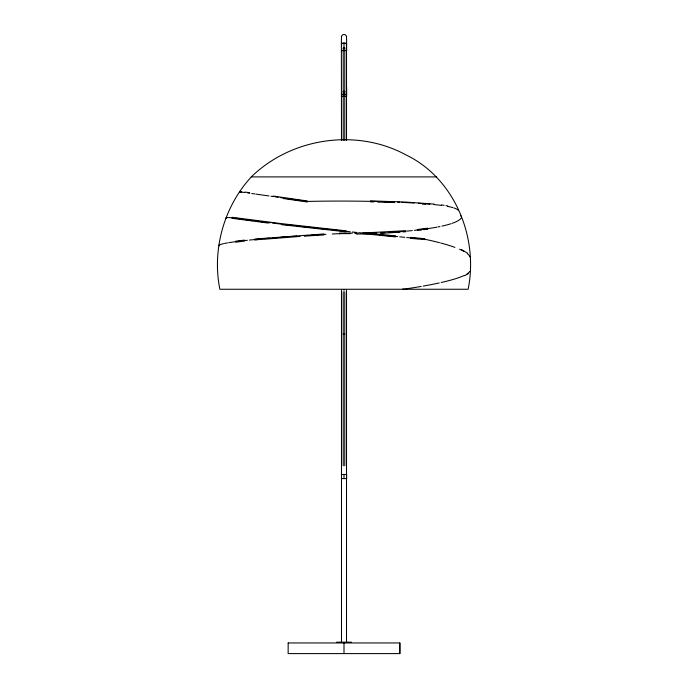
<?xml version="1.0" encoding="UTF-8"?>
<svg xmlns="http://www.w3.org/2000/svg" width="688" height="688" viewBox="0 0 688 688"><rect width="100%" height="100%" fill="white"/><g stroke="black" fill="none" stroke-linecap="round" stroke-linejoin="round"><path stroke-width="1.03" d="M352.428 233.103L339.58 233.112L339.614 233.963M402.833 289.115L403.323 289.098L402.944 289.596M341.489 36.842C341.429 33.695 346.571 33.695 346.511 36.842M343.217 47.997L344 47.291L344.783 47.997M346.408 37.883L346.511 37.195M344.748 48.349L344.318 48.762L344.783 48.16M343.217 91.805L343.682 91.203M344.783 91.96L344.318 92.562M424.195 239.114L424.685 238.727L424.651 239.587L410.633 238.375M343.217 333.99L343.682 333.723M344.748 334.127L343.252 334.127M251.292 176.902C223.918 206.684 211.878 249.589 219.868 289.261L468.132 289.261C478.685 237.489 454.665 178.235 405.843 154.826C356.436 128.028 291.377 137.781 251.292 176.902L436.708 176.902M307.192 201.24L307.046 201.919M464.753 275.733L468.554 273.42M219.42 245.84L218.784 245.332L219.463 244.894M417.289 229.525L427.635 228.175M417.401 230.523L421.546 229.981M423.619 229.715L427.764 229.173M235.674 241.17L244.421 240.112M235.735 242.167L244.472 241.11M254.766 239.028L323.885 233.954M254.827 240.035L257.776 239.759M259.737 239.579L300.063 236.431M405.911 230.686L365.147 232.897M399.874 232.157L380.782 233.361M402.944 231.925L406.006 231.684M304.302 236.147L323.936 234.952M354.552 233.086L357.734 233.026M356.694 234.049L367.306 233.851M341.377 43.292L346.623 43.292M341.377 50.602L346.623 50.602L346.623 39.698M341.377 94.308L346.623 94.308M341.377 96.286L346.623 96.286L346.623 87.256M341.377 474.471L346.623 474.471L346.623 478.607L341.377 478.581M336.595 642.171L351.405 642.171M288.143 642.962L399.857 642.962L399.857 653.6L288.143 653.6L288.169 642.962M370.462 200.862L405.825 202.074L434.102 204.078M370.471 201.868L373.55 201.937M377.652 202.04L394.602 202.573M422.389 204.104L425.537 204.327M241.669 191.617L239.811 191.462L240.052 192.416M410.71 237.377L424.565 238.684M395.643 235.915L363.006 232.604M395.566 236.913L362.911 233.602M346.073 230.824L281.917 223.686L232.166 217.313M345.969 231.822L281.788 224.684M239.94 192.408L241.497 192.597M232.011 218.302L268.208 223.067M241.583 192.107L244.799 192.545M244.894 192.047L249.727 192.717M247.706 192.95L249.641 193.216M251.765 193.517L254.956 193.964M256.022 194.119L268.948 195.96M270.977 196.252L273.016 196.544M273.102 196.046L307.054 200.948M275.088 196.837L278.193 197.284M280.265 197.585L283.37 198.032M285.443 198.325L301.912 200.707M303.95 200.999L307.011 201.446A114.131 8.514 0.1 0 1 378.727 201.558M283.293 198.522L306.968 201.945M441.378 204.886L444.13 205.334M445.97 205.626L447.802 205.927M344.318 333.723L344.783 333.99M344.318 91.203L344.783 91.805M343.682 92.562L343.217 91.96M461.399 249.529L467.487 253.115M343.252 48.349L343.682 48.796L343.217 48.16M341.489 37.195L341.592 37.883M399.831 642.962L399.831 653.6M346.511 36.662L346.511 39.508M346.511 47.876L346.511 140.386M346.511 290.241L346.511 642.171M344.783 49.261L344.783 140.464M344.783 291.764L344.783 465.776M344 43.292L344 48.083M344 289.923L344 290.362M344 474.471L344 478.581M344 642.962L344 653.6M343.217 49.261L343.217 140.464M343.217 291.764L343.217 465.776M341.489 36.662L341.489 39.508M341.377 39.698L341.489 140.386M341.489 290.241L341.489 642.171M383.878 201.704A114.131 8.514 0.1 0 1 394.602 202.074M397.716 202.203A114.131 8.514 0.1 0 1 399.762 202.289M401.792 202.384A114.131 8.514 0.1 0 1 414.142 203.037M418.33 203.304A114.131 8.514 0.1 0 1 422.57 203.596M425.605 203.829A114.131 8.514 0.1 0 1 429.957 204.198M434.025 204.577A114.131 8.514 0.1 0 1 441.292 205.385M421.443 238.899A121.836 2.047 6.1 0 0 424.505 239.183A125.405 19.178 4.9 0 1 439.477 242.675M418.295 238.598A121.836 2.047 6.1 0 1 413.978 238.194M410.676 237.876A121.836 2.047 6.1 0 1 406.771 237.506M404.785 237.308A121.836 2.047 6.1 0 1 399.719 236.818M397.673 236.62A121.836 2.047 6.1 0 1 392.47 236.104M390.363 235.889A121.836 2.047 6.1 0 1 386.088 235.468M382.855 235.141A121.836 2.047 6.1 0 1 379.595 234.806M376.517 234.496A121.836 2.047 6.1 0 1 372.371 234.075M370.29 233.86A121.836 2.047 6.1 0 1 367.151 233.533M362.954 233.103A121.836 2.047 6.1 0 1 358.74 232.664M356.625 232.441A121.836 2.047 6.1 0 1 352.385 231.994M350.261 231.77A121.836 2.047 6.1 0 1 339.657 230.643M337.541 230.411A121.836 2.047 6.1 0 1 332.261 229.844M329.113 229.5A121.836 2.047 6.1 0 1 325.974 229.164M323.893 228.932A121.836 2.047 6.1 0 1 319.739 228.476M317.675 228.253A121.836 2.047 6.1 0 1 313.582 227.797M311.492 227.565A121.836 2.047 6.1 0 1 308.267 227.203M306.126 226.963A121.836 2.047 6.1 0 1 301.894 226.49M299.805 226.249A121.836 2.047 6.1 0 1 296.709 225.896M293.441 225.526A121.836 2.047 6.1 0 1 290.207 225.157M288.074 224.907A121.836 2.047 6.1 0 1 283.895 224.426M281.856 224.185A121.836 2.047 6.1 0 1 272.302 223.058M270.272 222.809A121.836 2.047 6.1 0 1 266.17 222.319M264.097 222.061A121.836 2.047 6.1 0 1 261.07 221.691M259.109 221.45A121.836 2.047 6.1 0 1 256.271 221.097M253.012 220.685A121.836 2.047 6.1 0 1 249.907 220.28M247.938 220.031A121.836 2.047 6.1 0 1 246.046 219.782M447.716 206.417A116.324 13.253 -2.8 0 1 452.73 207.595M453.753 207.914A116.324 13.253 -2.8 0 1 458.303 210.33M440.604 242.967A125.405 19.178 4.9 0 1 454.923 247.396M459.524 249.228A125.405 19.178 4.9 0 1 464.142 251.507M467.212 253.537A125.405 19.178 4.9 0 1 469.861 256.951M461.029 218.354A120.701 13.468 -3.1 0 1 459.421 219.782A116.453 17.131 0.1 0 1 452.274 223.29M460.625 215.679A120.701 13.468 -3.1 0 1 461.381 217.666M451.165 223.669A116.453 17.131 0.1 0 1 441.945 226.12M439.976 226.541A116.453 17.131 0.1 0 1 437.929 226.945M436.871 227.152A116.453 17.131 0.1 0 1 420.566 229.637M417.349 230.024A116.453 17.131 0.1 0 1 414.339 230.36M412.293 230.575A116.453 17.131 0.1 0 1 407.038 231.091M403.976 231.357A116.453 17.131 0.1 0 1 397.87 231.839M395.798 231.994A116.453 17.131 0.1 0 1 388.797 232.441M384.798 232.664A116.453 17.131 0.1 0 1 380.748 232.862M376.654 233.034A116.453 17.131 0.1 0 1 371.468 233.232M357.76 233.559A116.453 17.131 0.1 0 1 355.636 233.585M350.295 233.628A116.453 17.131 0.1 0 1 339.597 233.619A122.189 5.839 -2.8 0 0 332.261 233.997M469.629 271.519A125.061 15.798 -4.3 0 1 467.014 273.91M464.486 275.312A125.061 15.798 -4.3 0 1 441.171 282.51M439.236 282.949A125.061 15.798 -4.3 0 1 423.163 286.096M421.176 286.44A125.061 15.798 -4.3 0 1 403.099 289.261M226.197 218.509A124.399 5.151 13 0 1 232.088 217.804M235.898 218.251A124.399 5.151 13 0 1 242.864 219.266M219.283 245.358A122.189 5.839 -2.8 0 1 223.6 243.655M224.469 243.466A122.189 5.839 -2.8 0 1 227.539 242.89M228.717 242.692A122.189 5.839 -2.8 0 1 235.7 241.669M238.426 241.316A122.189 5.839 -2.8 0 1 241.35 240.963M244.446 240.611A122.189 5.839 -2.8 0 1 247.388 240.284M249.434 240.069A122.189 5.839 -2.8 0 1 254.801 239.527M256.667 239.347A122.189 5.839 -2.8 0 1 261.517 238.899M264.536 238.624A122.189 5.839 -2.8 0 1 269.49 238.203M272.457 237.953A122.189 5.839 -2.8 0 1 278.58 237.463M280.592 237.308A122.189 5.839 -2.8 0 1 287.541 236.784M291.617 236.491A122.189 5.839 -2.8 0 1 296.795 236.13M304.216 235.64A122.189 5.839 -2.8 0 1 307.441 235.434M311.561 235.176A122.189 5.839 -2.8 0 1 318.742 234.746M321.838 234.565A122.189 5.839 -2.8 0 1 325.992 234.333M346.408 44.737A2.528 2.485 0 0 1 346.408 46.277M341.592 46.277A2.528 2.485 0 0 1 341.592 44.737M342.125 43.843A2.528 2.485 0 0 1 345.875 43.843"/></g></svg>
